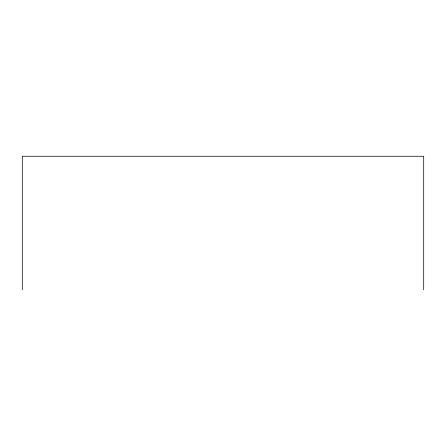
<?xml version="1.0" encoding="UTF-8"?>
<svg xmlns="http://www.w3.org/2000/svg" width="446" height="446" viewBox="0 0 446 446"><rect width="100%" height="100%" fill="white"/><g stroke="black" fill="none" stroke-linecap="round" stroke-linejoin="round"><path stroke-width="0.67" d="M423.7 289.727L423.7 156.273L22.3 156.273L22.3 289.727"/></g></svg>
